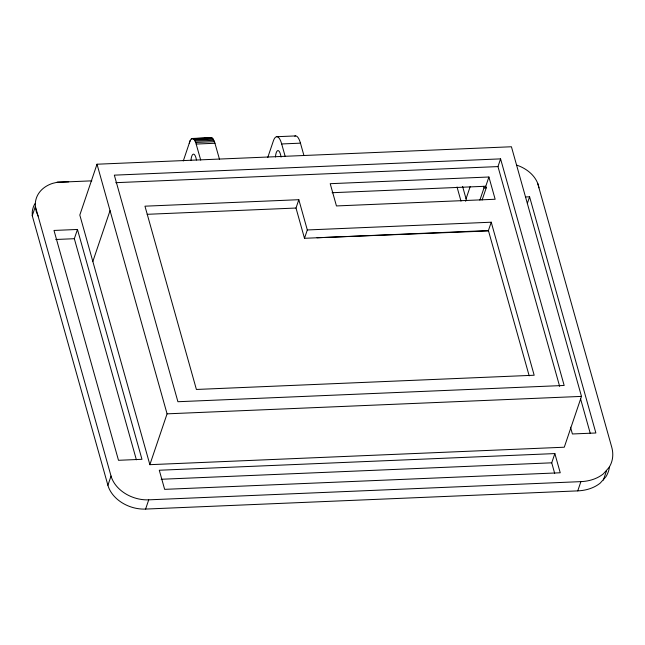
<?xml version="1.0" encoding="UTF-8"?>
<svg xmlns="http://www.w3.org/2000/svg" width="645" height="645" viewBox="0 0 645 645"><rect width="100%" height="100%" fill="white"/><g stroke="black" fill="none" stroke-linecap="round" stroke-linejoin="round"><path stroke-width="0.97" d="M183.285 160.968L190.154 140.594L191.299 138.901L192.581 138.409L194.54 139.989L195.709 142.456L200.716 160.097M189.251 143.351L190.154 140.594M107.909 485.282L32.258 215.696L35.386 206.448L111.037 476.042L107.909 485.282A32.177 24.171 18.7 0 0 145.601 509.074L577.759 490.877A42.038 31.581 18.7 0 0 600.237 483.081L605.929 476.719A42.038 31.581 18.7 0 0 609.485 466.633M97.016 164.217L79.811 215.051L149.866 464.674L564.278 447.219L581.484 396.393L511.429 146.762L97.016 164.217L167.071 413.84L149.866 464.674M136.393 459.829L74.336 238.706L77.465 229.459L53.995 230.45L118.495 460.296L141.965 459.304L77.465 229.459M92.84 261.467L110.045 210.633M145.601 509.074L148.729 499.835L580.887 481.63A42.038 31.581 18.7 0 0 603.365 473.833L609.057 467.472A42.038 31.581 18.7 0 0 611.734 447.178L537.704 183.374M267.764 157.477L273.351 140.965A19.358 5.837 87.6 0 1 281.68 143.956L300.457 143.166L303.94 155.566M304.488 238.295L295.999 208.037L298.82 199.7L144.964 206.182L196.403 389.459L534.173 375.237L491.232 222.211L307.31 229.959L304.488 238.295L488.41 230.547L491.232 222.211M466.061 198.781L470.205 186.55M465.625 201.305L466.246 199.45L462.586 186.413M479.872 200.135L484 187.945L483.548 186.341M482.105 200.039L486.233 187.848L485.782 186.244L488.91 177.004L330.208 183.688L336.448 205.94L495.15 199.257L488.91 177.004M559.658 386.387L497.972 166.587L500.584 158.88L114.334 175.15L177.915 401.722L564.165 385.46L500.584 158.88M527.4 203.256L529.593 196.79L525.683 196.951M554.684 473.382L551.725 462.82L554.853 453.58L159.283 470.237L164.644 489.353L560.239 472.777L554.853 453.58M577.759 490.877L580.887 481.63M603.373 480.082L606.502 470.834M210.705 137.708L212.673 138.369L214.487 141.666L219.494 159.307M191.928 138.498L211.358 137.619M193.242 138.627L212.02 137.837M191.299 138.901L194.266 138.772M204.142 138.361L209.085 138.151M193.895 139.159L212.673 138.369M194.54 139.989L213.318 139.199M276.721 136.716L295.499 135.926M195.145 141.094L213.922 140.304M195.709 142.456L214.487 141.666M196.217 144.053L214.995 143.263M57.002 182.309L91.84 180.842M115.753 182.68L497.972 166.587M332.094 192.718L485.782 186.244M484 187.945L486.233 187.848M147.173 214.309L295.999 208.037M55.752 239.489L74.336 238.706M488.523 230.942L317.026 237.771M167.071 413.84L581.484 396.393M161.185 479.267L551.725 462.82M68.717 181.817L57.736 182.132L52.664 183.357A35.999 27.05 18.7 0 0 35.378 202.659L35.386 207.093L36.289 211.592L38.079 216.043M516.927 165.209C527.207 168.659 537.027 176.69 538.962 187.84M529.593 196.79L595.875 432.988L572.405 433.972L570.503 427.2M580.524 398.666L590.304 433.513M488.41 230.547L529.182 375.85M457.031 186.986L460.998 201.143M298.82 199.7L307.31 229.959M281.68 143.956L285.163 156.356M32.258 215.696L32.25 211.899A35.999 27.05 18.7 0 1 34.911 203.691M148.729 499.835A32.177 24.171 18.7 0 1 111.037 476.042M275.455 156.993A9.852 2.975 87.6 0 1 278.019 150.559A9.852 2.975 87.6 0 1 281.051 157.098M294.741 136.143A19.358 5.837 87.6 0 1 300.457 143.166M190.968 160.395A9.852 2.975 87.6 0 1 193.444 154.123A9.852 2.975 87.6 0 1 196.451 160.008"/></g></svg>
